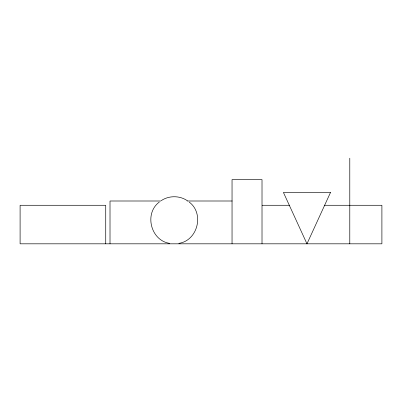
<?xml version="1.0" encoding="UTF-8"?>
<svg xmlns="http://www.w3.org/2000/svg" width="402" height="402" viewBox="0 0 402 402"><rect width="100%" height="100%" fill="white"/><g stroke="black" fill="none" stroke-linecap="round" stroke-linejoin="round"><path stroke-width="0.6" d="M159.303 202.065C143.921 213.432 150.725 240.592 169.644 243.366M161.157 200.688C168.84 195.422 179.639 195.422 187.322 200.688M178.835 243.366C197.759 240.592 204.563 213.432 189.181 202.065M160.77 201L110.012 201L110.012 243.818M187.086 201L232.2 201M262.139 205.281L289.726 205.281M324.213 205.281L381.9 205.281L381.9 243.818L20.1 243.818L20.1 205.281L105.731 205.281L105.731 243.818M349.785 158.182L349.785 243.818M262.014 243.818L262.014 179.593L232.044 179.593L232.044 243.818M330.519 192.437L306.972 243.818L283.42 192.437L330.519 192.437"/></g></svg>
